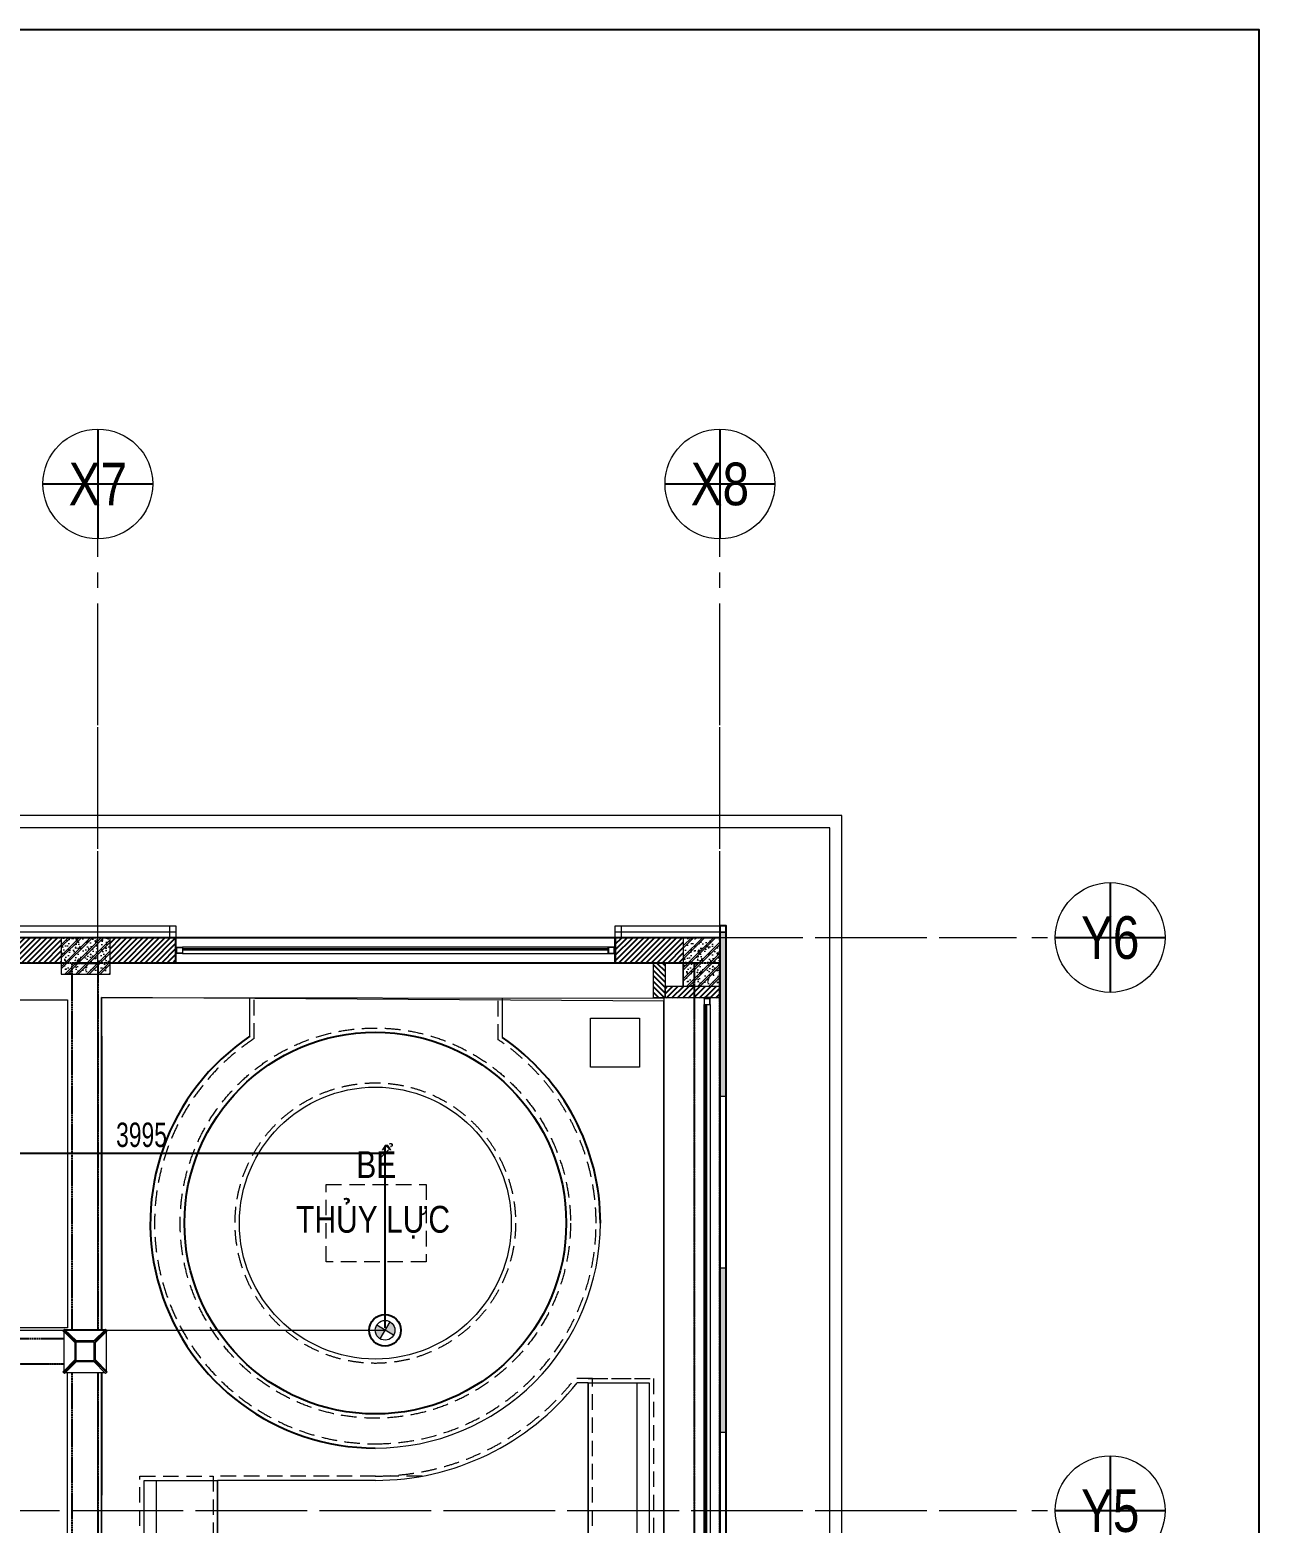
# Model space of a CAD drawing. Header units: millimetres. Extents: x -343543 to 400519, y -115663 to 104219.
# Drawn here: x -146990 to -136912, y 14597 to 26844 of the extents above; entities that cross this region are included whole.
import ezdxf
from ezdxf.enums import TextEntityAlignment as Align
from ezdxf.xclip import XClip

# ---------------------------------------------------------------- set-up
doc = ezdxf.new("R2010")
doc.units = ezdxf.units.MM
doc.header["$XCLIPFRAME"] = 0
for name, pattern in [('XREF MAT BANG TUONG XAY$0$01.Xref _MB T1$0$HIDDEN', [9.525, 6.35, -3.175]), ('XREF MAT BANG TUONG XAY$0$CENTER', [50.8, 31.75, -6.35, 6.35, -6.35]), ('XREF MAT BANG TUONG XAY$0$xref_IKIGAI_Cot$0$HIDDEN', [9.525, 6.35, -3.175])]:
    doc.linetypes.add(name, pattern=pattern)
doc.layers.get('0').update_dxf_attribs({"color": 231, "lineweight": 0})
doc.layers.get('DefPoints').update_dxf_attribs({"color": 191})
for name, color, linetype, lineweight in [('1-INNO-E-Emergency', 1, 'EME', 5), ('A-PATT', 252, 'Continuous', 9), ('A-SYMBOLS', 10, 'Continuous', 13), ('kata_dim', 231, 'Continuous', 0), ('SME-E-COND-LTG', 51, 'Continuous', 18), ('XREF MAT BANG NOI THAT$0$01.Xref _MB T1$0$A-FURN', 8, 'Continuous', 5), ('XREF MAT BANG TUONG XAY$0$$1$A-TEXT', 8, 'Continuous', 25), ('XREF MAT BANG TUONG XAY$0$00.xref_IKIGAI_Truc$0$A-SYMBOLS', 8, 'Continuous', 13), ('XREF MAT BANG TUONG XAY$0$01.Xref _MB T1$0$A-FINE', 8, 'Continuous', 25), ('XREF MAT BANG TUONG XAY$0$01.Xref _MB T1$0$A-FNSH', 8, 'Continuous', 9), ('XREF MAT BANG TUONG XAY$0$01.Xref _MB T1$0$A-FURN', 8, 'Continuous', 5), ('XREF MAT BANG TUONG XAY$0$01.Xref _MB T1$0$A-GLAZ', 8, 'Continuous', 13), ('XREF MAT BANG TUONG XAY$0$01.Xref _MB T1$0$A-HIDD', 8, 'XREF MAT BANG TUONG XAY$0$01.Xref _MB T1$0$HIDDEN', 9), ('XREF MAT BANG TUONG XAY$0$01.Xref _MB T1$0$A-LITE', 8, 'Continuous', 9), ('XREF MAT BANG TUONG XAY$0$01.Xref _MB T1$0$A-PATT', 8, 'Continuous', 9), ('XREF MAT BANG TUONG XAY$0$01.Xref _MB T1$0$A-RAIL', 8, 'Continuous', 9), ('XREF MAT BANG TUONG XAY$0$01.Xref _MB T1$0$A-TEXT', 8, 'Continuous', 25), ('XREF MAT BANG TUONG XAY$0$A-GRID', 8, 'XREF MAT BANG TUONG XAY$0$CENTER', 15), ('XREF MAT BANG TUONG XAY$0$A-WALL-INT', 8, 'Continuous', 9), ('XREF MAT BANG TUONG XAY$0$xref_IKIGAI_Cot$0$A-FNSH', 8, 'Continuous', 9), ('XREF MAT BANG TUONG XAY$0$xref_IKIGAI_Cot$0$A-PATT', 8, 'Continuous', 5)]:
    doc.layers.add(name, color=color, linetype=linetype, lineweight=lineweight)
for name, color, linetype in [('XREF MAT BANG TUONG XAY$0$A-FURN', 8, 'Continuous'), ('XREF MAT BANG TUONG XAY$0$A-PATT', 8, 'Continuous'), ('XREF MAT BANG TUONG XAY$0$xref_IKIGAI_Cot$0$S-HIDD', 8, 'XREF MAT BANG TUONG XAY$0$xref_IKIGAI_Cot$0$HIDDEN')]:
    doc.layers.add(name, color=color, linetype=linetype)
doc.styles.add('ROMANSssss', font='vntimeh.shx', dxfattribs={"width": 0.7})
doc.styles.add('SM-DIMTEXT', font='SME.shx', dxfattribs={"width": 0.7})
doc.styles.add('XREF MAT BANG TUONG XAY$0$00.xref_IKIGAI_Truc$0$VTK_Arial_3.5 mm', font='arial.ttf', dxfattribs={"width": 0.8, "height": 3.5})
doc.styles.add('XREF MAT BANG TUONG XAY$0$01.Xref _MB T1$0$Standard', font='arial.ttf')
doc.styles.add('XREF MAT BANG TUONG XAY$0$Arial', font='arial.ttf', dxfattribs={"width": 0.8})
doc.linetypes.add('EME', pattern='A,2463.214661,-165.6529,["E",ROMANSssss,S=300,R=360,X=0,Y=-153.361507],-321.423057,2528.257516', length=5478.548134)
doc.dimstyles.new('SDIM-100', dxfattribs={"dimscale": 100, "dimtxt": 2, "dimasz": 0.6, "dimexe": 0.6, "dimexo": 0.2, "dimgap": 0.5, "dimtad": 1, "dimdec": 0, "dimzin": 12, "dimtxsty": 'SM-DIMTEXT', "dimblk": 'ARCHTICK', "dimblk1": 'ARCHTICK', "dimblk2": 'ARCHTICK', "dimcen": 0.12, "dimdle": 0.6, "dimclrd": 7, "dimclre": 8, "dimadec": 0, "dimazin": 3, "dimtfac": 2, "dimtix": 1, "dimtmove": 1, "dimatfit": 3, "dimfxl": 1, "dimtzin": 0, "dimarcsym": 1})
doc.dimstyles.new('XREF MAT BANG TUONG XAY$0$01.Xref _MB T1$0$Standard', dxfattribs={"dimtxt": 0.18, "dimasz": 0.18, "dimexe": 0.18, "dimexo": 0.0625, "dimgap": 0.09, "dimtad": 0, "dimtih": 1, "dimtoh": 1, "dimdec": 4, "dimzin": 0, "dimdsep": 46, "dimtxsty": 'XREF MAT BANG TUONG XAY$0$01.Xref _MB T1$0$Standard', "dimcen": 0.09, "dimadec": 0, "dimazin": 0, "dimtfac": 1, "dimtdec": 4, "dimtofl": 0, "dimtmove": 0, "dimatfit": 3, "dimfxl": 1, "dimtolj": 1, "dimtzin": 0, "dimarcsym": 0})

# ---------------------------------------------------------------- blocks, each defined once
blk = doc.blocks.new('*U246')
at = {"layer": 'XREF MAT BANG TUONG XAY$0$A-PATT'}
h = blk.add_hatch(dxfattribs=at)
h.set_pattern_fill('ANSI31', color=8, scale=10)
h.set_pattern_definition([(45, (36006.78, -11293.564), (-22.45064, 22.45064), [])])
h.paths.add_polyline_path([(-39, 48), (521, 48), (521, -162), (-39, -162)])
at = {"layer": 'XREF MAT BANG TUONG XAY$0$A-WALL-INT', "color": 8}
blk.add_lwpolyline([(-39, 48), (521, 48), (521, -162), (-39, -162)], close=True, dxfattribs=at)
blk = doc.blocks.new('*U247')
at = {"layer": 'XREF MAT BANG TUONG XAY$0$A-PATT'}
h = blk.add_hatch(dxfattribs=at)
h.set_pattern_fill('ANSI31', color=8, scale=10)
h.set_pattern_definition([(45, (35986.798, -11293.564), (-22.45064, 22.45064), [])])
h.paths.add_polyline_path([(-39, 48), (501, 48), (501, -162), (-39, -162)])
at = {"layer": 'XREF MAT BANG TUONG XAY$0$A-WALL-INT', "color": 8}
blk.add_lwpolyline([(-39, 48), (501, 48), (501, -162), (-39, -162)], close=True, dxfattribs=at)
blk = doc.blocks.new('*U248')
at = {"layer": 'XREF MAT BANG TUONG XAY$0$A-PATT'}
h = blk.add_hatch(dxfattribs=at)
h.set_pattern_fill('ANSI31', color=8, scale=10)
h.set_pattern_definition([(45, (36006.78, -11293.564), (-22.45064, 22.45064), [])])
h.paths.add_polyline_path([(-39, 48), (521, 48), (521, -162), (-39, -162)])
at = {"layer": 'XREF MAT BANG TUONG XAY$0$A-WALL-INT', "color": 8}
blk.add_lwpolyline([(-39, 48), (521, 48), (521, -162), (-39, -162)], close=True, dxfattribs=at)
blk = doc.blocks.new('*U249')
at = {"layer": 'XREF MAT BANG TUONG XAY$0$A-PATT'}
h = blk.add_hatch(dxfattribs=at)
h.set_pattern_fill('ANSI31', color=8, scale=10)
h.set_pattern_definition([(45, (35731.795, -11178.564), (-22.45064, 22.45064), [])])
h.paths.add_polyline_path([(-39, 48), (246, 48), (246, -48), (-39, -48)])
at = {"layer": 'XREF MAT BANG TUONG XAY$0$A-WALL-INT', "color": 8}
blk.add_lwpolyline([(-39, 48), (246, 48), (246, -48), (-39, -48)], close=True, dxfattribs=at)
blk = doc.blocks.new('*U250')
at = {"layer": 'XREF MAT BANG TUONG XAY$0$A-PATT'}
h = blk.add_hatch(dxfattribs=at)
h.set_pattern_fill('ANSI31', color=8, scale=10)
h.set_pattern_definition([(45, (35896.78, -11178.564), (-22.45064, 22.45064), [])])
h.paths.add_polyline_path([(-39, 48), (411, 48), (411, -48), (-39, -48)])
at = {"layer": 'XREF MAT BANG TUONG XAY$0$A-WALL-INT', "color": 8}
blk.add_lwpolyline([(-39, 48), (411, 48), (411, -48), (-39, -48)], close=True, dxfattribs=at)
blk = doc.blocks.new('*U131')
at = {"color": 8}
blk.add_circle((0, 0), 4.5, dxfattribs=at)
at = {"layer": 'DefPoints', "color": 8}
for p, q in [((0, 4.5), (0, -4.5)), ((-4.5, 0), (4.5, 0))]:
    blk.add_line(p, q, dxfattribs=at)
at = {"color": 8, "style": 'XREF MAT BANG TUONG XAY$0$00.xref_IKIGAI_Truc$0$VTK_Arial_3.5 mm', "width": 0.8}
blk.add_attdef('X12', text='', height=3.5, dxfattribs=at).set_placement((0, 0), align=Align.MIDDLE_CENTER)
blk = doc.blocks.new('XREF MAT BANG TUONG XAY$0$00.xref_IKIGAI_Truc')
at = {"layer": 'XREF MAT BANG TUONG XAY$0$A-GRID', "color": 8, "ltscale": 20}
for points in [[(34900, -3895), (34900, 22924.4)], [(40000, -3895), (40000, 22924.4)], [(-2907.5, 19400), (42750, 19400)], [(-2907.5, 14700), (42750, 14700)]]:
    blk.add_lwpolyline(points, dxfattribs=at)
at = {"layer": 'XREF MAT BANG TUONG XAY$0$00.xref_IKIGAI_Truc$0$A-SYMBOLS', "color": 8}
ref = blk.add_blockref('*U131', (34900, 23120), dxfattribs=dict(at, xscale=100, yscale=100, zscale=100))
ref.add_attrib('X12', 'X7', dxfattribs={"layer": '0', "height": 350, "style": 'XREF MAT BANG TUONG XAY$0$00.xref_IKIGAI_Truc$0$VTK_Arial_3.5 mm', "width": 0.8}).set_placement((34900, 23120), align=Align.MIDDLE_CENTER)
ref = blk.add_blockref('*U131', (40000, 23120), dxfattribs=dict(at, xscale=100, yscale=100, zscale=100))
ref.add_attrib('X12', 'X8', dxfattribs={"layer": '0', "height": 350, "style": 'XREF MAT BANG TUONG XAY$0$00.xref_IKIGAI_Truc$0$VTK_Arial_3.5 mm', "width": 0.8}).set_placement((40000, 23120), align=Align.MIDDLE_CENTER)
ref = blk.add_blockref('*U131', (43200, 19400), dxfattribs=dict(at, xscale=100, yscale=100, zscale=100))
ref.add_attrib('X12', 'Y6', dxfattribs={"layer": '0', "height": 350, "style": 'XREF MAT BANG TUONG XAY$0$00.xref_IKIGAI_Truc$0$VTK_Arial_3.5 mm', "width": 0.8}).set_placement((43200, 19400), align=Align.MIDDLE_CENTER)
ref = blk.add_blockref('*U131', (43200, 14700), dxfattribs=dict(at, xscale=100, yscale=100, zscale=100))
ref.add_attrib('X12', 'Y5', dxfattribs={"layer": '0', "height": 350, "style": 'XREF MAT BANG TUONG XAY$0$00.xref_IKIGAI_Truc$0$VTK_Arial_3.5 mm', "width": 0.8}).set_placement((43200, 14700), align=Align.MIDDLE_CENTER)
blk = doc.blocks.new('XREF MAT BANG TUONG XAY$0$01.Xref _MB T1$0$vach CNC trang tri')
at = {"layer": 'XREF MAT BANG TUONG XAY$0$01.Xref _MB T1$0$A-PATT'}
h = blk.add_hatch(color=8, dxfattribs=at)
h.dxf.hatch_style = 1
h.paths.add_polyline_path([(-50, 0), (0, 0), (0, 1350), (-50, 1350)])
at = {"layer": 'XREF MAT BANG TUONG XAY$0$01.Xref _MB T1$0$A-RAIL', "color": 8}
blk.add_lwpolyline([(-50, 0), (0, 0), (0, 1350), (-50, 1350)], close=True, dxfattribs=at)
blk = doc.blocks.new('XREF MAT BANG TUONG XAY$0$01.Xref _MB T1$0$A$Cfb76151b')
at = {"color": 8}
for points in [[(0, 0), (50, 0), (50, 50), (0, 50)], [(2, 2), (48, 2), (48, 48), (2, 48)]]:
    blk.add_lwpolyline(points, close=True, dxfattribs=at)
blk = doc.blocks.new('XREF MAT BANG TUONG XAY$0$01.Xref _MB T1$0$A$Cc763f58b')
at = {"layer": 'DefPoints', "color": 8}
blk.add_line((5, -50), (5, 0), dxfattribs=at)
at = {"layer": 'XREF MAT BANG TUONG XAY$0$01.Xref _MB T1$0$A-FNSH', "color": 8}
for centre, start, end in [((3, 2), 222.6903, 317.3097), ((3, -52), 42.6903, 137.3097)]:
    blk.add_arc(centre, 3.4, start, end, dxfattribs=at)
blk = doc.blocks.new('*U114')
at = {"layer": 'XREF MAT BANG TUONG XAY$0$01.Xref _MB T1$0$A-GLAZ'}
for p, q in [((8650, 20), (55, 20)), ((8650, 10), (55, 10))]:
    blk.add_line(p, q, dxfattribs=at)
at = {"layer": 'XREF MAT BANG TUONG XAY$0$01.Xref _MB T1$0$A-LITE', "color": 8}
blk.add_lwpolyline([(8650, 50), (55, 50), (55, 0), (8650, 0)], close=True, dxfattribs=at)
at = {"layer": 'XREF MAT BANG TUONG XAY$0$01.Xref _MB T1$0$A-FNSH', "color": 8, "rotation": 180}
blk.add_blockref('XREF MAT BANG TUONG XAY$0$01.Xref _MB T1$0$A$Cc763f58b', (5, 0), dxfattribs=at)
at = {"layer": 'XREF MAT BANG TUONG XAY$0$01.Xref _MB T1$0$A-FNSH', "color": 8, "xscale": -1, "rotation": 180}
blk.add_blockref('XREF MAT BANG TUONG XAY$0$01.Xref _MB T1$0$A$Cc763f58b', (8700, 0), dxfattribs=at)
at = {"layer": 'XREF MAT BANG TUONG XAY$0$01.Xref _MB T1$0$A-GLAZ', "color": 8}
blk.add_blockref('XREF MAT BANG TUONG XAY$0$01.Xref _MB T1$0$A$Cfb76151b', (5, 0), dxfattribs=at)
at = {"layer": 'XREF MAT BANG TUONG XAY$0$01.Xref _MB T1$0$A-GLAZ', "color": 8, "xscale": -1}
blk.add_blockref('XREF MAT BANG TUONG XAY$0$01.Xref _MB T1$0$A$Cfb76151b', (8700, 0), dxfattribs=at)
blk = doc.blocks.new('*U111')
at = {"layer": 'XREF MAT BANG TUONG XAY$0$01.Xref _MB T1$0$A-GLAZ'}
for p, q in [((3545, 20), (55, 20)), ((3545, 10), (55, 10))]:
    blk.add_line(p, q, dxfattribs=at)
at = {"layer": 'XREF MAT BANG TUONG XAY$0$01.Xref _MB T1$0$A-LITE', "color": 8}
blk.add_lwpolyline([(3545, 50), (55, 50), (55, 0), (3545, 0)], close=True, dxfattribs=at)
at = {"layer": 'XREF MAT BANG TUONG XAY$0$01.Xref _MB T1$0$A-FNSH', "color": 8, "rotation": 180}
blk.add_blockref('XREF MAT BANG TUONG XAY$0$01.Xref _MB T1$0$A$Cc763f58b', (5, 0), dxfattribs=at)
at = {"layer": 'XREF MAT BANG TUONG XAY$0$01.Xref _MB T1$0$A-FNSH', "color": 8, "xscale": -1, "rotation": 180}
blk.add_blockref('XREF MAT BANG TUONG XAY$0$01.Xref _MB T1$0$A$Cc763f58b', (3595, 0), dxfattribs=at)
at = {"layer": 'XREF MAT BANG TUONG XAY$0$01.Xref _MB T1$0$A-GLAZ', "color": 8}
blk.add_blockref('XREF MAT BANG TUONG XAY$0$01.Xref _MB T1$0$A$Cfb76151b', (5, 0), dxfattribs=at)
at = {"layer": 'XREF MAT BANG TUONG XAY$0$01.Xref _MB T1$0$A-GLAZ', "color": 8, "xscale": -1}
blk.add_blockref('XREF MAT BANG TUONG XAY$0$01.Xref _MB T1$0$A$Cfb76151b', (3595, 0), dxfattribs=at)
blk = doc.blocks.new('*D319')
at = {"color": 0, "lineweight": -2, "transparency": 16777216}
for p, q in [((34934, 18592), (34934, 14828)), ((34930, 14776), (34930, 14828)), ((34930, 14828), (34931, 14828)), ((34933, 14828), (34932, 14828))]:
    blk.add_line(p, q, dxfattribs=at)
at = {"color": 0, "transparency": 16777216}
for points in [[(34930, 14828), (34930, 14828), (34930, 14828)], [(34933, 14828), (34933, 14828), (34934, 14828)]]:
    blk.add_solid(points, dxfattribs=at)
at = {"layer": 'DefPoints', "color": 0, "transparency": 16777216}
for p in [(34934, 18592), (34934, 14828), (34930, 14776)]:
    blk.add_point(p, dxfattribs=at)
at = {"color": 0, "transparency": 16777216, "insert": (34932, 14828), "char_height": 0.18, "attachment_point": 5, "style": 'XREF MAT BANG TUONG XAY$0$01.Xref _MB T1$0$Standard'}
blk.add_mtext('\\A1;3.5897', dxfattribs=at)
blk = doc.blocks.new('XREF MAT BANG TUONG XAY$0$xref_IKIGAI_Cot')
at = {"layer": 'XREF MAT BANG TUONG XAY$0$xref_IKIGAI_Cot$0$A-PATT'}
h = blk.add_hatch(dxfattribs=at)
h.set_pattern_fill('BT-01', color=8, scale=15, angle=-179.99986, pattern_type=2)
h.set_pattern_definition([(230, (34820, 19320), (-107.59, 9.413), [11.25, -123.75]), (175, (34820, 19320), (20.813, -112.83), [9, -99]), (280.45, (34811.04, 19320.78), (-86.776, -103.416), [9.56, -105.17]), (226.184, (34820, 19290), (-160.086, 24.83), [16.875, -185.625]), (276.636, (34806.66, 19292.07), (-140.2, -146.12), [14.34, -157.757]), (171.184, (34820, 19290), (-140.2, -146.12), [13.5, -148.5]), (201, (34805, 19297.5), (-89.536, 60.393), [11.25, -123.75]), (146, (34805, 19297.5), (-36.497, -108.773), [9, -99]), (251.45, (34797.54, 19302.53), (-126.033, -48.38), [9.56, -105.17]), (217.5, (34820, 19320), (-1.824, -49.934), [0, -97.8, 0, -100.5, 0, -99.375]), (187.5, (34820, 19320), (-39.46, -59.162), [0, -57.3, 0, -95.55, 0, -37.875]), (147.5, (34853.45, 19320), (-80.0734, 3.383), [0, -37.5, 0, -117, 0, -155.25]), (137.5, (34868.45, 19320), (-87.478, -15.016), [0, -48.75, 0, -77.7, 0, -110.25]), (225, (34820, 19320), (45.078, -45.078), []), (225, (34820, 19301.626), (45.078, -45.078), [])])
h.paths.add_polyline_path([(35000, 19400), (34600, 19400), (34600, 19100), (35000, 19100)])
h = blk.add_hatch(dxfattribs=at)
h.set_pattern_fill('BT-01', color=8, scale=15, angle=-179.99986, pattern_type=2)
h.set_pattern_definition([(230, (39920, 19220), (-107.59, 9.413), [11.25, -123.75]), (175, (39920, 19220), (20.813, -112.83), [9, -99]), (280.45, (39911.04, 19220.78), (-86.776, -103.416), [9.56, -105.17]), (226.184, (39920, 19190), (-160.086, 24.83), [16.875, -185.625]), (276.636, (39906.66, 19192.07), (-140.2, -146.12), [14.34, -157.757]), (171.184, (39920, 19190), (-140.2, -146.12), [13.5, -148.5]), (201, (39905, 19197.5), (-89.536, 60.393), [11.25, -123.75]), (146, (39905, 19197.5), (-36.497, -108.773), [9, -99]), (251.45, (39897.54, 19202.53), (-126.033, -48.38), [9.56, -105.17]), (217.5, (39920, 19219.997), (-1.824, -49.934), [0, -97.8, 0, -100.5, 0, -99.375]), (187.5, (39920, 19220), (-39.46, -59.162), [0, -57.3, 0, -95.55, 0, -37.875]), (147.5, (39953.45, 19219.997), (-80.0734, 3.383), [0, -37.5, 0, -117, 0, -155.25]), (137.5, (39968.45, 19220), (-87.478, -15.016), [0, -48.75, 0, -77.7, 0, -110.25]), (225, (39920, 19220), (45.078, -45.078), []), (225, (39920, 19201.62), (45.078, -45.078), [])])
h.paths.add_polyline_path([(40000, 19400), (39700, 19400), (39700, 19000), (40000, 19000)])
at = {"layer": 'XREF MAT BANG TUONG XAY$0$A-GRID', "color": 8, "ltscale": 20}
for points in [[(34900, -3895), (34900, 22924.4)], [(40000, -3895), (40000, 22924.4)], [(-2907.5, 19400), (42750, 19400)], [(-2907.5, 14700), (42750, 14700)]]:
    blk.add_lwpolyline(points, dxfattribs=at)
at = {"layer": 'XREF MAT BANG TUONG XAY$0$xref_IKIGAI_Cot$0$A-FNSH', "color": 8}
for points in [[(35000, 19400), (34600, 19400), (34600, 19100), (35000, 19100)], [(40000, 19400), (39700, 19400), (39700, 19000), (40000, 19000)]]:
    blk.add_lwpolyline(points, close=True, dxfattribs=at)
at = {"layer": 'XREF MAT BANG TUONG XAY$0$xref_IKIGAI_Cot$0$S-HIDD', "color": 8}
for points in [[(31395, 19400), (40000, 19400), (40000, 19190), (31395, 19190)], [(34900, 9990), (34690, 9990), (34690, 19190), (34900, 19190)], [(40000, 19190), (39790, 19190), (39790, 3000), (40000, 3000)], [(31605, 16110.5), (34690, 16110.5), (34690, 15900.5), (31605, 15900.5)]]:
    blk.add_lwpolyline(points, close=True, dxfattribs=at)
blk = doc.blocks.new('XREF MAT BANG NOI THAT$0$den')
at = {"color": 8}
blk.add_wipeout([(-175, 161), (-161, 175), (161, 175), (175, 161), (175, -161), (161, -175), (-161, -175), (-175, -161)], dxfattribs=at).dxf.layer = 'XREF MAT BANG NOI THAT$0$01.Xref _MB T1$0$A-FURN'
for p, q in [((-168, 182), (-182, 168)), ((-85, 71), (-182, 168)), ((-85, 85), (-175, 175)), ((-71, 85), (-168, 182)), ((71, 85), (168, 182)), ((85, 85), (175, 175)), ((85, 71), (182, 168)), ((168, 182), (182, 168)), ((-85, -71), (-182, -168)), ((-85, -85), (-175, -175)), ((-71, -85), (-168, -182)), ((71, -85), (168, -182)), ((85, -71), (182, -168)), ((85, -85), (175, -175)), ((-168, -182), (-182, -168)), ((168, -182), (182, -168))]:
    blk.add_line(p, q, dxfattribs=at)
for points in [[(-175, -161), (-175, 161)], [(-161, 175), (161, 175)], [(175, 161), (175, -161)], [(161, -175), (-161, -175)]]:
    blk.add_lwpolyline(points, dxfattribs=at)
for points in [[(-85, 85), (85, 85), (85, -85), (-85, -85)], [(-75, 75), (75, 75), (75, -75), (-75, -75)]]:
    blk.add_lwpolyline(points, close=True, dxfattribs=at)
blk = doc.blocks.new('XREF MAT BANG NOI THAT')
at = {"color": 8, "xscale": -1}
blk.add_blockref('XREF MAT BANG NOI THAT$0$den', (34795, 16007), dxfattribs=at)
blk = doc.blocks.new('Den downligh su co')
at = {"layer": '1-INNO-E-Emergency'}
h = blk.add_hatch(color=1, dxfattribs=at)
h.dxf.hatch_style = 1
h.paths.add_polyline_path([(-51, 51), (0, 0), (51, 51, 0.414214)])
h.paths.add_polyline_path([(0, 0), (-51, -51, 0.414214), (51, -51)])
at = {"layer": '1-INNO-E-Emergency', "color": 1}
for points in [[(-51, 51), (51, -51)], [(-51, -51), (51, 51)]]:
    blk.add_lwpolyline(points, dxfattribs=at)
blk.add_circle((0, 0), 72.5, dxfattribs=at)
at = {"layer": 'DefPoints', "ltscale": 5}
blk.add_circle((0, 0), 117, dxfattribs=at)
blk = doc.blocks.new('_ArchTick')
at = {"color": 0, "linetype": 'ByBlock', "const_width": 0.15}
blk.add_lwpolyline([(-0.5, -0.5), (0.5, 0.5)], dxfattribs=at)
blk = doc.blocks.new('*D440')
at = {"layer": 'DefPoints', "color": 0, "linetype": 'Continuous', "ltscale": 1000, "transparency": 16777216}
for p in [(-144078, 17631), (-148073, 16179), (-144078, 16179)]:
    blk.add_point(p, dxfattribs=at)
at = {"layer": 'kata_dim', "color": 8, "linetype": 'Continuous', "lineweight": -2, "ltscale": 1000, "transparency": 16777216}
for p, q in [((-148073, 16199), (-148073, 17691)), ((-144078, 16199), (-144078, 17691))]:
    blk.add_line(p, q, dxfattribs=at)
at = {"layer": 'kata_dim', "color": 7, "linetype": 'Continuous', "lineweight": -2, "ltscale": 1000, "transparency": 16777216}
blk.add_line((-148133, 17631), (-144018, 17631), dxfattribs=at)
at = {"layer": 'kata_dim', "color": 7, "linetype": 'Continuous', "lineweight": -2, "ltscale": 1000, "transparency": 16777216, "xscale": 60, "yscale": 60, "zscale": 60, "rotation": 180}
blk.add_blockref('_ArchTick', (-148073, 17631), dxfattribs=at)
at = {"layer": 'kata_dim', "color": 7, "linetype": 'Continuous', "lineweight": -2, "ltscale": 1000, "transparency": 16777216, "xscale": 60, "yscale": 60, "zscale": 60}
blk.add_blockref('_ArchTick', (-144078, 17631), dxfattribs=at)
at = {"layer": 'kata_dim', "color": 0, "linetype": 'Continuous', "ltscale": 1000, "transparency": 16777216, "insert": (-146075, 17781), "char_height": 200, "attachment_point": 5, "style": 'SM-DIMTEXT'}
blk.add_mtext('3995', dxfattribs=at)
blk = doc.blocks.new('01.Xref _MB T1')
at = {"color": 8}
for p, q in [((36146.75565, 18589.90676), (36146.75565, 18906.03632)), ((38216.75565, 18580.75092), (38216.75565, 18904.05376))]:
    blk.add_line(p, q, dxfattribs=at)
for points in [[(-4979.15314, -13156.18578), (44420.84686, -13156.18578), (44420.84686, 26843.81422), (-4979.15314, 26843.81422)], [(35490.0003, 19494.99888), (35540.0003, 19494.99888), (35540.0003, 19399.99974), (35490.0003, 19399.99974)], [(39140.0003, 19494.99932), (39190.0003, 19494.99932), (39190.0003, 19400.00017), (39140.0003, 19400.00017)], [(39999.98286, 2999.99997), (40000.00012, 19400), (-0.00011, 19399.99891), (0.00011, 2999.99997), (8394.99073, 2999.9999), (8394.99073, -99.99996), (31605.0109, -99.99952), (31605.0109, 3000.00035)], [(39550.00013, 18999.99396), (39700.00022, 18999.99396), (39700.00022, 19189.99901), (39550.00013, 19189.99901)], [(34650.00022, 16199.99915), (31905.00022, 16199.99915), (31905.00022, 18888.20733), (34650.00011, 18890.1061)], [(34930.00011, 18907.20169), (39540.00011, 18902.78641), (39540.00011, 10450), (38084.99904, 10450), (38084.99904, 10200), (36484.99904, 10200), (36484.99904, 10450), (34930.00011, 10450)], [(36460.00014, 10449.99962), (36459.90202, 10824.96238), (36720.02483, 10825.03045), (36720.02483, 10225.00011), (37849.99991, 10225.00011), (37849.99991, 10825.00851), (38110.00023, 10825.00851), (38110.00023, 10450), (39540.00011, 10450), (39540.00011, 18876.83588), (34930.00011, 18907.20169), (34930.00011, 10450)]]:
    blk.add_lwpolyline(points, close=True, dxfattribs=at)
blk.add_lwpolyline([(34650.00011, 15899.99915), (31605.00022, 15900.00022), (31605.00022, 19187.99989), (34600.00955, 19190.00266), (34600.00955, 19100.00025), (35000.00022, 19100), (35000.00022, 19190.00241), (39700.00022, 19190.00241), (39699.99997, 18999.99692), (39789.99986, 18999.99692), (39790.00011, 10200), (34650.00011, 10200), (34650.00011, 15899.99915)], dxfattribs=at)
blk.add_arc((37175.00011, 17057.99999), 1845, 269.994080607, 0, dxfattribs=at)
at = {"layer": 'XREF MAT BANG TUONG XAY$0$01.Xref _MB T1$0$A-FINE', "color": 8}
blk.add_lwpolyline([(39140.00029, 19189.99893), (35540.00029, 19189.99893), (35540.00029, 19399.99893), (39140.00029, 19399.99893)], close=True, dxfattribs=at)
blk.add_circle((37175.00011, 17057.99999), 1565, dxfattribs=at)
for start, end in [(123.870250506, 269.994080607), (0, 55.622901836)]:
    blk.add_arc((37175.00011, 17057.99999), 1845, start, end, dxfattribs=at)
at = {"layer": 'XREF MAT BANG TUONG XAY$0$01.Xref _MB T1$0$A-FNSH', "color": 8}
for points in [[(31714.99073, 1999.99999), (41000, 1999.99998), (41000.00012, 20399.99968), (25516.68715, 20400.0078)], [(40900, 9194.99984), (40900.00012, 20299.99973), (25616.68709, 20300.00774), (25616.68709, 19495)]]:
    blk.add_lwpolyline(points, dxfattribs=at)
at = {"layer": 'XREF MAT BANG TUONG XAY$0$01.Xref _MB T1$0$A-FURN', "color": 8}
blk.add_lwpolyline([(39340.00011, 18338.11857), (38940.00011, 18338.11857), (38940.00011, 18738.11857), (39340.00011, 18738.11857)], close=True, dxfattribs=at)
for points in [[(38920.00011, 15748), (39420.00011, 15748), (39420.00011, 10799.83247), (37734.99904, 10800), (36834.99903, 10800), (35280.00011, 10800), (35280.00011, 14948), (35880.00011, 14948)], [(39320.00011, 15748), (39320.00011, 10799.92121), (35380.00011, 10800.07879), (35380.00011, 14948)], [(37175.20395, 14948), (35880.00021, 14948), (35880.0001, 10800), (38920.00002, 10800), (38920.00011, 15748), (38829.08597, 15748)], [(38920.00011, 15748), (38920.00011, 10799.83247), (35880.00011, 10800), (35880.00011, 14948)]]:
    blk.add_lwpolyline(points, dxfattribs=at)
blk.add_circle((37175.00011, 17057.99999), 1115, dxfattribs=at)
blk.add_arc((37175.00011, 17057.99999), 2110, 269.994080607, 321.621542656, dxfattribs=at)
at = {"layer": 'XREF MAT BANG TUONG XAY$0$01.Xref _MB T1$0$A-HIDD', "color": 8, "ltscale": 20}
for p, q in [((36181.75565, 18571.131), (36181.75565, 18906.0028)), ((38181.75565, 18562.17528), (38181.75565, 18904.08728)), ((38955.00011, 15783), (39420.00011, 15783))]:
    blk.add_line(p, q, dxfattribs=at)
blk.add_lwpolyline([(37591.75565, 17374.65768), (37591.75565, 16741.3423), (36771.75565, 16741.3423), (36771.75565, 17374.65768)], close=True, dxfattribs=at)
for points in [[(38920.00011, 15783), (39455.00011, 15783), (39455.00011, 10764.82899), (37734.99556, 10765), (36834.99903, 10765), (35245.00011, 10765), (35245.00011, 14983), (35845.00021, 14983)], [(37557.72069, 14983), (35845.00021, 14983), (35845.0001, 10765), (38955.00001, 10765), (38955.00011, 15783), (38812.07067, 15783)]]:
    blk.add_lwpolyline(points, dxfattribs=at)
for radius in [1600, 1150]:
    blk.add_circle((37175.00011, 17057.99999), radius, dxfattribs=at)
for radius, start, end in [(1810, 123.28156341, 269.994080607), (1810, 0, 56.205314719), (1810, 269.994080607, 0), (2075, 269.994080607, 322.087464487)]:
    blk.add_arc((37175.00011, 17057.99999), radius, start, end, dxfattribs=at)
at = {"layer": 'XREF MAT BANG TUONG XAY$0$01.Xref _MB T1$0$A-RAIL', "color": 8}
for points in [[(35540.00029, 19494.99888), (35540.00029, 19444.99888), (34040.00029, 19444.99932), (34040.00029, 19494.99932)], [(40050.00034, 19494.99899), (40050.00034, 19444.99899), (39140.00029, 19444.99943), (39140.00029, 19494.99943)]]:
    blk.add_lwpolyline(points, close=True, dxfattribs=at)
at = {"layer": 'XREF MAT BANG TUONG XAY$0$01.Xref _MB T1$0$A-TEXT', "color": 8}
blk.add_lwpolyline([(40000.00007, 9800), (40050.00008, 9800), (40050.00034, 19494.9993), (40000.00033, 19494.9993)], close=True, dxfattribs=at)
at = {"color": 8}
blk.add_blockref('XREF MAT BANG TUONG XAY$0$00.xref_IKIGAI_Truc', (0.00011, 0), dxfattribs=at)
ref = blk.add_blockref('XREF MAT BANG TUONG XAY$0$xref_IKIGAI_Cot', (-0.00927, -0.00001), dxfattribs=at)
XClip(ref).set_block_clipping_path([(-1610.3425959283, -2225.6693134198), (41829.1295208634, 21555.8819575264)])
at = {"layer": 'XREF MAT BANG TUONG XAY$0$01.Xref _MB T1$0$A-TEXT', "color": 8, "xscale": -1}
for p in [(40000.00034, 18094.99899), (40000.00033, 15340.14993)]:
    blk.add_blockref('XREF MAT BANG TUONG XAY$0$01.Xref _MB T1$0$vach CNC trang tri', p, dxfattribs=at)
at = {"layer": 'XREF MAT BANG TUONG XAY$0$01.Xref _MB T1$0$A-TEXT', "color": 8, "rotation": 180}
blk.add_blockref('*U111', (39139.99186, 19319.99893), dxfattribs=at)
at = {"layer": 'XREF MAT BANG TUONG XAY$0$01.Xref _MB T1$0$A-TEXT', "color": 8, "xscale": -1, "rotation": 270}
blk.add_blockref('*U114', (39870.00012, 10200), dxfattribs=at)
at = {"layer": 'XREF MAT BANG TUONG XAY$0$A-FURN', "color": 8}
for name, p in [('*U246', (34078.69861, 19352.51102)), ('*U247', (35038.68988, 19352.49901)), ('*U248', (39178.69861, 19352.49902))]:
    blk.add_blockref(name, p, dxfattribs=at)
for name, p, rotation in [('*U249', (39502.50013, 19151.3007), 270), ('*U250', (39961.29242, 18952.49404), 180)]:
    blk.add_blockref(name, p, dxfattribs=dict(at, rotation=rotation))
at = {"layer": 'XREF MAT BANG TUONG XAY$0$$1$A-TEXT', "color": 8, "style": 'XREF MAT BANG TUONG XAY$0$Arial', "width": 0.8}
for s, p in [('BỂ', (37018.62559, 17427.71608)), ('THỦY LỰC', (36525.55869, 16979.37282))]:
    blk.add_text(s, height=220, dxfattribs=at).set_placement(p)
at = {"color": 8}
dim = blk.add_linear_dim(base=(34933.58977, 14827.70203), p1=(34930.00011, 14775.78109), p2=(34933.58977, 18592.20204), angle=180, dimstyle='XREF MAT BANG TUONG XAY$0$01.Xref _MB T1$0$Standard', dxfattribs=at)
dim.commit()
dim.dimension.update_dxf_attribs({"geometry": '*D319', "text_midpoint": (34931.79494, 14827.70203)})
at = {"layer": 'A-PATT', "color": 8}
blk.add_blockref('XREF MAT BANG NOI THAT', (0, 0), dxfattribs=at)

msp = doc.modelspace()

# ---------------------------------------------------------------- block references
at = {"layer": 'A-SYMBOLS'}
msp.add_blockref('01.Xref _MB T1', (-181333.1, 0), dxfattribs=at)

# ---------------------------------------------------------------- next in the draw order: linework, layer by layer
at = {"layer": 'DefPoints'}
msp.add_lwpolyline([(-186312.2, -13156.2), (-136912.2, -13156.2), (-136912.2, 26843.8), (-186312.2, 26843.8)], close=True, dxfattribs=at)
at = {"layer": 'SME-E-COND-LTG', "color": 1, "linetype": 'Continuous', "ltscale": 1000}
msp.add_line((-148073.1, 16179), (-144078.1, 16179), dxfattribs=at)

# ---------------------------------------------------------------- next in the draw order: block references
at = {"layer": '1-INNO-E-Emergency', "xscale": 1.112275862068966, "yscale": 1.112275862068966, "zscale": 1.112275862068966, "rotation": 104.2273817828765}
msp.add_blockref('Den downligh su co', (-144078.1, 16179), dxfattribs=at)

# ---------------------------------------------------------------- next in the draw order: dimensions: what is measured, and where the dimension line sits
at = {"layer": 'kata_dim', "linetype": 'Continuous', "ltscale": 1000}
dim = msp.add_linear_dim(base=(-144078.1, 17631.3), p1=(-148072.8, 16179), p2=(-144078.1, 16179), dimstyle='SDIM-100', dxfattribs=at)
dim.commit()
dim.dimension.update_dxf_attribs({"geometry": '*D440', "text_midpoint": (-146075.4, 17781.3)})

doc.saveas('drawing.dxf')
